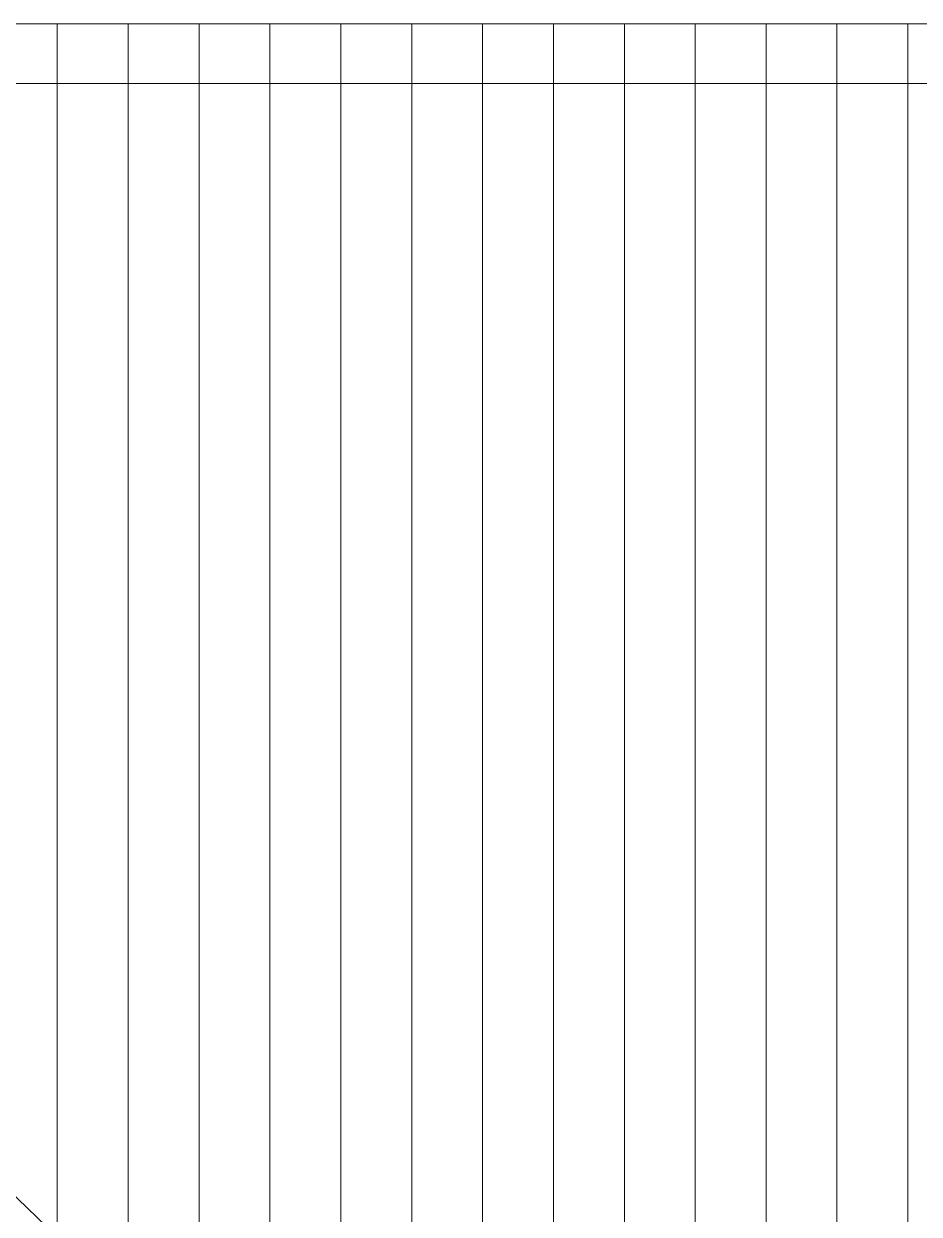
# Model space of a CAD drawing. Header units: millimetres. Extents: x 1177761 to 1329492, y 746793 to 827002.
# Drawn here: x 1246271 to 1248277, y 821491 to 824156 of the extents above; entities that cross this region are included whole.
import ezdxf

# ---------------------------------------------------------------- set-up
doc = ezdxf.new("R2010")
doc.units = ezdxf.units.MM
doc.layers.add('wall', color=5, linetype='Continuous', lineweight=30)

msp = doc.modelspace()

# ---------------------------------------------------------------- hatches: boundary and pattern name
at = {"layer": 'wall', "lineweight": 20, "ltscale": 50}
h = msp.add_hatch(dxfattribs=at)
h.set_pattern_fill('ANSI31', color=250, scale=50, angle=45, style=0)
h.paths.add_polyline_path([(1250458.8, 824156.4), (1245402.6, 824156.4), (1245404.1, 824093.5), (1245404.6, 824022.5), (1251092.3, 824022.5)])
h.paths.add_polyline_path([(1245393.6, 824093.5), (1245395, 824156.4), (1243762, 824156.4), (1243762, 824074.8), (1243737, 824074.8), (1243737, 824024.8), (1243762, 824024.8), (1243762, 824022.5), (1245393, 824022.5)])
h.paths.add_polyline_path([(1251917.5, 824022.5), (1251092.6, 824022.5), (1252986.3, 819448.2), (1253010.4, 819448.2), (1253812.3, 819448.2)])
h.paths.add_polyline_path([(1251453.9, 824120.4), (1250460.7, 824156.4), (1250460.7, 824156), (1251092.6, 824022.5), (1251917.5, 824022.5)])
h.paths.add_polyline_path([(1245404.6, 824022.5), (1245404.9, 823975.8), (1245406.9, 823866.9), (1245416, 823798.7), (1245410.7, 823732.2), (1245400, 823664.2), (1245427.6, 823629.6), (1245463.7, 823612.9), (1245445.8, 823608.3), (1245427.9, 823594.3), (1245414.7, 823570.4), (1245408.7, 823541.4), (1245414.1, 823513.9), (1245444.2, 823478.8), (1245445.7, 823434.2), (1245433.6, 823383.4), (1245445, 823315), (1245465.5, 823246.4), (1245461.3, 823171.9), (1245442.1, 823104.8), (1245431.4, 823051.9), (1245436.6, 823032.9), (1245452.7, 823019.9), (1245484.5, 823012.1), (1245510, 822993.1), (1245512.1, 822967.7), (1245498.2, 822944.2), (1245480.6, 822918.4), (1245471.8, 822885.8), (1245478.7, 822861.8), (1245496.7, 822849.5), (1245546.1, 822835.2), (1245585.9, 822804.9), (1245614, 822754.7), (1245626, 822692.3), (1245620.8, 822627.6), (1245591.8, 822554.7), (1245544, 822504.4), (1245523.8, 822497.2), (1245523.8, 822252.8), (1245504.2, 822252.8), (1248410.6, 819448.2), (1252986.3, 819448.2), (1251092.6, 824022.4), (1251092.3, 824022.5), (1251092.3, 824022.4)])
h.paths.add_polyline_path([(1245351.9, 823434.2), (1245353.4, 823478.8), (1245383.5, 823513.9), (1245388.9, 823541.4), (1245382.9, 823570.4), (1245369.7, 823594.3), (1245351.8, 823608.3), (1245333.9, 823612.9), (1245370, 823629.6), (1245397.6, 823664.2), (1245386.9, 823732.2), (1245381.6, 823798.7), (1245390.7, 823866.9), (1245392.7, 823975.8), (1245393, 824022.5), (1243762, 824022.5), (1243762, 823990.6), (1245273.8, 822474.7), (1245273.8, 822497.2), (1245253.6, 822504.4), (1245205.7, 822554.7), (1245176.7, 822627.6), (1245171.4, 822692.3), (1245183.5, 822754.7), (1245211.6, 822804.9), (1245251.4, 822835.2), (1245300.9, 822849.5), (1245318.8, 822861.8), (1245325.8, 822885.8), (1245317, 822918.4), (1245299.4, 822944.2), (1245285.4, 822967.7), (1245287.5, 822993.1), (1245313.1, 823012.1), (1245344.9, 823019.9), (1245361, 823032.9), (1245366.2, 823051.9), (1245355.5, 823104.8), (1245336.3, 823171.9), (1245332.1, 823246.4), (1245352.6, 823315), (1245364, 823383.4)])
edge = h.paths.add_edge_path(flags=16)
edge.add_line((1249674.6, 820267.8), (1248529.6, 820267.8))
edge.add_line((1248529.6, 820267.8), (1248529.6, 820290.9))
edge.add_arc((1248459.3, 820289.6), 70.3, 0.993, 89.007)
edge.add_line((1248460.5, 820359.9), (1248460.5, 820376.4))
edge.add_line((1248460.5, 820376.4), (1248440.8, 820376.4))
edge.add_line((1248440.8, 820376.4), (1248440.8, 820392.8))
edge.add_line((1248440.8, 820392.8), (1248600, 820392.8))
edge.add_line((1248600, 820392.8), (1248600, 821397.8))
edge.add_line((1248600, 821397.8), (1248589.3, 821397.8))
edge.add_line((1248589.3, 821397.8), (1248589.3, 821405.5))
edge.add_arc((1248599.1, 821429.8), 26.2, 191.2156, 247.9014, ccw=False)
edge.add_arc((1248544.7, 821424.5), 28.7, 0.4041, 54.5165)
edge.add_line((1248561.4, 821447.8), (1248478.3, 821447.8))
edge.add_arc((1248449.6, 821447.9), 28.8, 359.8281, 450.0572)
edge.add_line((1248449.5, 821476.7), (1248449.5, 821491.1))
edge.add_arc((1248468.2, 821535.2), 47.9, 184.0618, 247.0641, ccw=False)
edge.add_arc((1248361.5, 821506), 64.3, 23.6801, 78.3248)
edge.add_line((1248374.5, 821569), (1248374.5, 821628.5))
edge.add_line((1248374.5, 821628.5), (1248325, 821628.5))
edge.add_line((1248325, 821628.5), (1248325, 821729.2))
edge.add_line((1248325, 821729.2), (1249675, 823079.2))
edge.add_line((1249675, 823079.2), (1251025, 821729.2))
edge.add_line((1251025, 821729.2), (1251025, 821628.5))
edge.add_line((1251025, 821628.5), (1250975.4, 821628.5))
edge.add_line((1250975.4, 821628.5), (1250975.4, 821569))
edge.add_arc((1250988.4, 821506), 64.3, 101.6752, 156.3199)
edge.add_arc((1250881.7, 821535.2), 47.9, 292.9359, 355.9382, ccw=False)
edge.add_line((1250900.4, 821491.1), (1250900.4, 821476.7))
edge.add_arc((1250900.3, 821447.9), 28.8, 89.9428, 180.1719)
edge.add_line((1250871.6, 821447.8), (1250788.5, 821447.8))
edge.add_arc((1250805.2, 821424.5), 28.7, 125.4835, 179.5959)
edge.add_arc((1250750.8, 821429.8), 26.2, 292.0986, 348.7844, ccw=False)
edge.add_line((1250760.6, 821405.5), (1250760.6, 821397.8))
edge.add_line((1250760.6, 821397.8), (1250750, 821397.8))
edge.add_line((1250750, 821397.8), (1250750, 820392.8))
edge.add_line((1250750, 820392.8), (1250909.1, 820392.8))
edge.add_line((1250909.1, 820392.8), (1250909.1, 820376.4))
edge.add_line((1250909.1, 820376.4), (1250889.4, 820376.4))
edge.add_line((1250889.4, 820376.4), (1250889.4, 820359.9))
edge.add_arc((1250890.6, 820289.6), 70.3, 90.993, 179.007)
edge.add_line((1250820.3, 820290.9), (1250820.3, 820267.8))
edge.add_line((1250820.3, 820267.8), (1249675.3, 820267.8))
edge.add_line((1249675.3, 820267.8), (1249674.6, 820267.8))
h = msp.add_hatch(dxfattribs=at)
h.set_pattern_fill('ANSI31', color=250, scale=50, angle=45, style=0)
h.paths.add_polyline_path([(1245083.4, 821763.4, -0.039978), (1244870.3, 821832.1), (1242790.9, 819764.6), (1243088.6, 819448.2), (1243848.4, 819448.2)])
h.paths.add_polyline_path([(1245344.5, 822252.8), (1245293.5, 822252.8), (1244870.3, 821832.1, 0.039978), (1245083.4, 821763.4)])
h.paths.add_polyline_path([(1245453.1, 822252.8), (1245344.5, 822252.8), (1245083.4, 821763.4, 0.114192), (1245715.8, 821760.4)])
h.paths.add_polyline_path([(1245504.2, 822252.8), (1245453.1, 822252.8), (1245715.8, 821760.4, 0.042129), (1245940.7, 821831.6)])
h.paths.add_polyline_path([(1245715.8, 821760.4, -0.114192), (1245083.4, 821763.4), (1243848.4, 819448.2), (1246949.2, 819448.2)])
h.paths.add_polyline_path([(1245940.7, 821831.6, -0.042129), (1245715.8, 821760.4), (1246949.2, 819448.2), (1248410.6, 819448.2)])

# ---------------------------------------------------------------- linework, layer by layer
at = {"layer": 'wall', "color": 250, "lineweight": 20, "ltscale": 50}
for points in [[(1243762, 824022.5), (1251092.6, 824022.4), (1250458.8, 824156.4), (1243762, 824156.4)], [(1243762, 824022.5), (1251092.6, 824022.5)], [(1245504.2, 822252.8), (1248410.6, 819448.2), (1252986.3, 819448.2), (1251092.6, 824022.4), (1251092.3, 824022.5), (1251092.3, 824022.4), (1245404.6, 824022.5)], [(1251092.6, 824022.5), (1252986.3, 819448.2), (1248410.6, 819448.2), (1245504.2, 822252.8), (1245523.8, 822252.8)]]:
    msp.add_lwpolyline(points, dxfattribs=at)
for points in [[(1250458.8, 824156.4), (1245402.6, 824156.4), (1245404.1, 824093.5), (1245404.6, 824022.5), (1251092.3, 824022.5)], [(1248410.6, 819448.2), (1245504.2, 822252.8), (1245453.1, 822252.8), (1246949.2, 819448.2)]]:
    msp.add_lwpolyline(points, close=True, dxfattribs=at)

doc.saveas('drawing.dxf')
